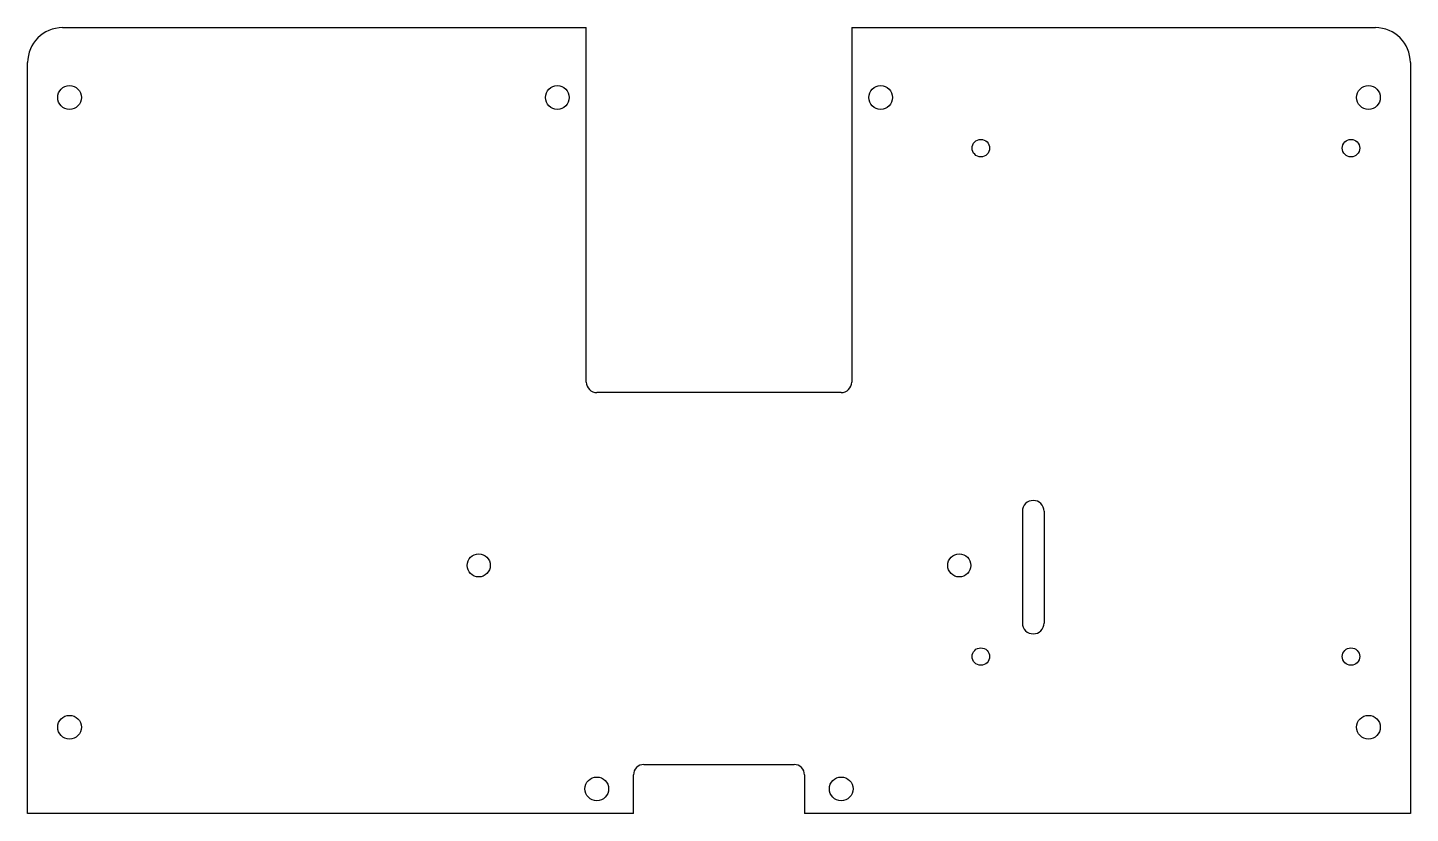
# Model space of a CAD drawing. Extents: x -99 to 99, y -56 to 56.
import ezdxf

# ---------------------------------------------------------------- set-up
doc = ezdxf.new("R2010")
doc.units = 0
doc.layers.get('0').update_dxf_attribs({"linetype": 'continuous'})

# ---------------------------------------------------------------- blocks, each defined once
blk = doc.blocks.new('SHAPE2DVIEW')
at = {"color": 0}
for p, q in [((-94, 56.25), (-19, 56.25)), ((-19, 5.5), (-19, 56.25)), ((19, 56.25), (19, 5.5)), ((19, 56.25), (94, 56.25)), ((-99, -56.25), (-99, 51.25)), ((99, 51.25), (99, -56.25)), ((17.5, 4), (-17.5, 4)), ((43.45, -13), (43.45, -29)), ((46.55, -13), (46.55, -29)), ((-10.75, -49.25), (10.75, -49.25)), ((-12.25, -56.25), (-12.25, -50.75)), ((12.25, -50.75), (12.25, -56.25)), ((-12.25, -56.25), (-99, -56.25)), ((99, -56.25), (12.25, -56.25))]:
    blk.add_line(p, q, dxfattribs=at)
for centre, radius in [((-93, 46.25), 1.7), ((-23.15, 46.25), 1.7), ((23.15, 46.25), 1.7), ((93, 46.25), 1.7), ((37.5, 39), 1.25), ((90.5, 39), 1.25), ((-34.4, -20.75), 1.65), ((34.4, -20.75), 1.65), ((37.5, -33.8), 1.25), ((90.5, -33.8), 1.25), ((-93, -43.92), 1.7), ((93, -43.92), 1.7), ((-17.5, -52.75), 1.7), ((17.5, -52.75), 1.7)]:
    blk.add_circle(centre, radius, dxfattribs=at)
for centre, radius, start, end in [((-94, 51.25), 5, 90, -180), ((94, 51.25), 5, 0, 90), ((-17.5, 5.5), 1.5, -180, -90), ((17.5, 5.5), 1.5, -90, 0), ((45, -13), 1.55, 0, -180), ((45, -29), 1.55, 180, 0), ((-10.75, -50.75), 1.5, 90, -180), ((10.75, -50.75), 1.5, 0, 90)]:
    blk.add_arc(centre, radius, start, end, dxfattribs=at)

msp = doc.modelspace()

# ---------------------------------------------------------------- block references
at = {"color": 0}
msp.add_blockref('SHAPE2DVIEW', (0, 0), dxfattribs=at)

doc.saveas('drawing.dxf')
